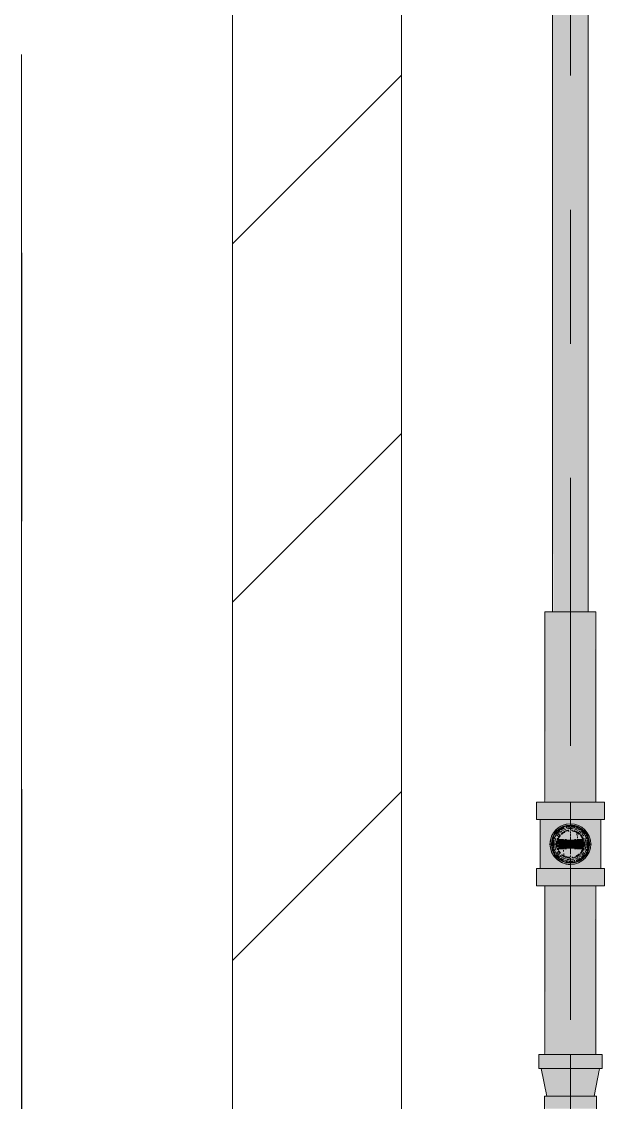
# Model space of a CAD drawing. Header units: millimetres. Extents: x -4000 to 187956, y -58990 to 162485.
# Drawn here: x 98000 to 98690, y 134144 to 135424 of the extents above; entities that cross this region are included whole.
import ezdxf

# ---------------------------------------------------------------- set-up
doc = ezdxf.new("R2010")
doc.units = ezdxf.units.MM
for name, pattern in [('Dash 1_16_', [317.5, 158.75, -158.75]), ('Grid Line', [2222.5, 1270, -317.5, 317.5, -317.5]), ('Grid Line 12_5mm', [2150, 1250, -300, 300, -300])]:
    doc.linetypes.add(name, pattern=pattern)
for name, color, linetype, lineweight in [('A-WALL', 113, 'Continuous', 13), ('A-WALL-PATT', 111, 'Continuous', 13), ('F-SPRN', 3, 'Continuous', 9), ('P-PIPE', 3, 'Continuous', 9), ('P-PIPE-CNTR', 3, 'Continuous', 9), ('S-GRID', 1, 'Continuous', 30)]:
    doc.layers.add(name, color=color, linetype=linetype, lineweight=lineweight)

# ---------------------------------------------------------------- blocks, each defined once
blk = doc.blocks.new('CMF2_NHAXUONG_A_rvt-1-FFS - TANG 1')
at = {"layer": 'A-WALL-PATT', "lineweight": 9}
h = blk.add_hatch(dxfattribs=at)
h.set_pattern_fill('FP_12', color=250, style=0, pattern_type=2)
h.set_pattern_definition([(45, (0, 0), (-212.13203, 212.13203), [])])
h.paths.add_polyline_path([(98449.8, 132002.1), (98449.8, 140900.5), (98249.8, 140900), (98249.8, 132002.1)])
at = {"layer": 'A-WALL', "color": 50, "lineweight": 15}
for p, q in [((98449.8, 132002.1), (98449.8, 140900.5)), ((98249.8, 140700.5), (98249.8, 132202.1))]:
    blk.add_line(p, q, dxfattribs=at)
at = {"layer": 'A-WALL', "color": 35, "lineweight": 15}
for p, q in [((98449.8, 132002.1), (98449.8, 140900)), ((98249.8, 140700.5), (98249.8, 132202.1))]:
    blk.add_line(p, q, dxfattribs=at)
at = {"layer": 'S-GRID', "linetype": 'Grid Line 12_5mm', "lineweight": 9}
blk.add_line((98000, 161185.2), (98000, -16487.4), dxfattribs=at)
blk = doc.blocks.new('Sprinkler_Up - DN20-V234-FFS - TANG 1')
at = {"layer": 'F-SPRN', "transparency": 33554534}
for points in [[(-13.5, 0), (-3.9, 0.7), (-1.7, 2.9), (-1.2, 3.5), (-0.6, 4), (0.6, 4), (1.2, 3.5), (1.7, 2.9), (4.6, 0), (22.2, 0), (18, 13.1), (6.9, 21.2), (-6.9, 21.2), (-18, 13.1), (-22.2, 0)], [(0, -16.7), (4.3, -16.1), (11.8, -11.8), (16.1, -4.3), (16.1, 4.3), (11.8, 11.8), (8.3, 14.4), (0, 16.7), (-4.3, 16.1), (-11.8, 11.8), (-16.1, 4.3), (-16.1, -4.3), (-11.8, -11.8), (-8.3, -14.4)], [(0, -15.6), (7.8, -13.5), (13.5, -7.8), (15.1, -4), (15.1, 4), (13.5, 7.8), (7.8, 13.5), (0, 15.6), (-7.8, 13.5), (-11, 11), (-15.1, 4), (-15.1, -4), (-11, -11), (-7.8, -13.5)], [(0, -21.2), (6.9, -21.2), (18, -13.1), (22.2, 0), (3.9, -0.7), (1.7, -2.9), (1.2, -3.5), (0.6, -4), (-0.6, -4), (-1.2, -3.5), (-1.7, -2.9), (-4.6, 0), (-22.2, 0), (-18, -13.1), (-6.9, -21.2)], [(-10.9, -5.5), (-10.9, 5.4), (-14.5, 5.4), (-14.5, -5.5)], [(-7.7, -5.5), (-7.7, 5.4), (-10.9, 5.4), (-10.9, -5.5)], [(0, -5.5), (0, 5.4), (-7.7, 5.4), (-7.7, -5.5)], [(0, 0), (5.7, 0), (2.9, 4.9), (-2.9, 4.9), (-5.7, 0)], [(2.9, -4.9), (5.7, 0), (-5.7, 0), (-2.9, -4.9)], [(-4.6, 0), (4.6, 0), (0, 4.6)], [(0, -4.6), (4.6, 0), (-4.6, 0)], [(0, -2.6), (1.3, 0), (-1.8, 0)], [(-1.3, 0), (1.8, 0), (0, 2.6)], [(7.7, -5.5), (7.7, 5.4), (0, 5.4), (0, -5.5)], [(10.9, -5.5), (10.9, 5.4), (7.7, 5.4), (7.7, -5.5)], [(14.5, -5.5), (14.5, 5.4), (10.9, 5.4), (10.9, -5.5)]]:
    blk.add_hatch(color=1, dxfattribs=at).paths.add_polyline_path(points)
at = {"layer": 'F-SPRN', "color": 1}
for p, q in [((-11.5, 5.4), (-14.5, 5.4)), ((-14.5, 5.4), (-11.3, 5.4)), ((-14.5, 5.4), (-14.5, 3.7)), ((-14.5, 3.3), (-14.5, 0)), ((-11.5, 5.4), (-11.5, 4)), ((-10.9, 1.9), (-10.9, 3.6)), ((-10.8, 5.4), (-8, 5.4)), ((-8.1, 5.4), (-10.8, 5.4)), ((-8.1, 5.4), (-8.1, 2.8)), ((-8.1, 2.5), (-8.1, 0.7)), ((-7.7, 4.8), (-7.7, 2.7)), ((-7.7, 4.8), (-7.7, 2.7)), ((-7.7, 2.1), (-7.7, 0.5)), ((-7.7, 2.1), (-7.7, 0.5)), ((-6.7, 5.4), (-4.7, 5.4)), ((-5.8, 3.8), (-5.8, 2.2)), ((-2.1, 0), (-2.1, 0)), ((-2.1, 0), (-2.1, -0.1)), ((-0.5, 2), (-0.6, 2)), ((-0.6, 2), (-0.6, 2)), ((0, 2.1), (-0.1, 2.1)), ((2.1, 0), (2.1, 0.1)), ((2.1, 0), (2.1, 0)), ((4.7, 5.4), (6.5, 5.4)), ((7.7, 5.4), (10.8, 5.4)), ((7.7, 5.2), (7.7, 2.7)), ((7.7, 5.2), (7.7, 2.7)), ((7.7, 2.3), (7.7, 0.5)), ((7.7, 2.3), (7.7, 0.5)), ((10.8, 5.4), (8.1, 5.4)), ((8.1, 5.4), (8.1, 2.8)), ((8.1, 2.5), (8.1, 0.4)), ((10.9, 5.4), (14.5, 5.4)), ((10.9, 3.6), (10.9, 0.2)), ((14.5, 5.4), (11.5, 5.4)), ((11.5, 5.4), (11.5, 4)), ((11.5, 3), (11.5, 0.2)), ((14.5, 5.4), (14.5, -5.5)), ((-14.5, -1.3), (-14.5, -3.7)), ((-11.1, -5.5), (-14.5, -5.5)), ((-14.5, -5.5), (-11.5, -5.5)), ((-10.9, -2.6), (-10.9, -1.3)), ((-10.8, -5.5), (-8.1, -5.5)), ((-7.8, -5.5), (-10.8, -5.5)), ((-8.1, -4.2), (-8.1, -5.5)), ((-7.7, -2.7), (-7.7, -4)), ((-7.7, -2.7), (-7.7, -4)), ((-7, -5.5), (-5.8, -5.5)), ((-4.8, -5.5), (-7, -5.5)), ((-5.8, -2.3), (-5.8, -3.8)), ((-2.1, -0.3), (-2, -0.4)), ((-2, -0.4), (-2, -0.5)), ((-2, -0.5), (-2, -0.6)), ((-2, -0.6), (-2, -0.7)), ((-2, -0.7), (-1.9, -0.7)), ((-1.9, -0.7), (-1.9, -0.8)), ((-1.9, -0.8), (-1.9, -0.9)), ((-1.9, -0.9), (-1.8, -1)), ((-1.8, -1), (-1.8, -1.1)), ((-1.8, -1), (-1.8, -1)), ((-1.8, -1.1), (-1.7, -1.2)), ((-1.7, -1.2), (-1.6, -1.3)), ((-1.7, -1.2), (-1.7, -1.2)), ((-1.6, -1.3), (-1.6, -1.4)), ((-1.6, -1.4), (-1.5, -1.4)), ((-1.5, -1.4), (-1.4, -1.5)), ((-1.4, -1.5), (-1.3, -1.6)), ((-1.4, -1.5), (-1.4, -1.5)), ((-1.3, -1.6), (-1.3, -1.7)), ((-1.3, -1.7), (-1.2, -1.7)), ((-1.2, -1.7), (-1.1, -1.7)), ((-1.1, -1.7), (-1.1, -1.8)), ((-1.1, -1.8), (-1, -1.8)), ((-1, -1.8), (-0.9, -1.9)), ((-0.9, -1.9), (-0.8, -1.9)), ((-0.8, -1.9), (-0.7, -2)), ((-0.8, -1.9), (-0.8, -1.9)), ((-0.7, -2), (-0.6, -2)), ((-0.6, -2), (-0.5, -2)), ((-0.5, -2), (-0.4, -2)), ((-0.4, -2), (-0.3, -2.1)), ((-0.4, -2), (-0.4, -2)), ((-0.3, -2.1), (-0.2, -2.1)), ((-0.2, -2.1), (-0.1, -2.1)), ((-0.1, -2.1), (0, -2.1)), ((0, -2.1), (0.1, -2.1)), ((0.1, -2.1), (0.2, -2.1)), ((0.1, -2.1), (0.1, -2.1)), ((0.2, -2.1), (0.3, -2.1)), ((0.3, -2.1), (0.4, -2)), ((0.4, -2), (0.5, -2)), ((0.5, -2), (0.6, -2)), ((0.6, -2), (0.7, -2)), ((0.6, -2), (0.6, -2)), ((0.7, -2), (0.8, -1.9)), ((0.8, -1.9), (0.9, -1.9)), ((0.9, -1.9), (1, -1.8)), ((0.9, -1.9), (0.9, -1.9)), ((1, -1.8), (1.1, -1.8)), ((1.1, -1.8), (1.2, -1.7)), ((1.2, -1.7), (1.3, -1.6)), ((1.2, -1.7), (1.2, -1.7)), ((1.3, -1.6), (1.4, -1.6)), ((1.4, -1.5), (1.5, -1.5)), ((1.4, -1.6), (1.4, -1.5)), ((1.5, -1.4), (1.6, -1.3)), ((1.5, -1.5), (1.5, -1.4)), ((1.6, -1.3), (1.7, -1.2)), ((1.6, -1.3), (1.6, -1.3)), ((1.7, -1.1), (1.8, -1.1)), ((1.7, -1.2), (1.7, -1.1)), ((1.8, -1), (1.9, -0.9)), ((1.8, -1.1), (1.8, -1)), ((1.9, -0.8), (2, -0.7)), ((1.9, -0.8), (1.9, -0.8)), ((1.9, -0.9), (1.9, -0.8)), ((2, -0.4), (2.1, -0.3)), ((2, -0.5), (2, -0.4)), ((2, -0.5), (2, -0.5)), ((2, -0.6), (2, -0.5)), ((2, -0.7), (2, -0.6)), ((2.1, -0.1), (2.1, 0)), ((2.1, -0.2), (2.1, -0.1)), ((2.1, -0.3), (2.1, -0.2)), ((7, -5.5), (4.8, -5.5)), ((5.8, -2.2), (5.8, -3.8)), ((5.8, -5.5), (7, -5.5)), ((7.7, -0.5), (7.7, -2.3)), ((7.7, -0.5), (7.7, -2.3)), ((7.7, -2.7), (7.7, -5.4)), ((7.7, -2.7), (7.7, -5.4)), ((10.8, -5.5), (7.7, -5.5)), ((8.1, -0.4), (8.1, -2.5)), ((8.1, -2.8), (8.1, -5.5)), ((8.1, -5.5), (10.8, -5.5)), ((10.9, -0.2), (10.9, -3.6)), ((14.5, -5.5), (10.9, -5.5)), ((11.5, -0.2), (11.5, -3)), ((11.5, -4), (11.5, -5.5)), ((11.5, -5.5), (14.5, -5.5))]:
    blk.add_line(p, q, dxfattribs=at)
at = {"layer": 'F-SPRN', "color": 1, "flags": 128}
for points in [[(-0.6, 2), (-0.7, 2), (-0.8, 1.9), (-0.9, 1.9), (-0.9, 1.9), (-1, 1.8), (-1.1, 1.8), (-1.2, 1.7), (-1.2, 1.7), (-1.3, 1.6), (-1.4, 1.6), (-1.4, 1.5), (-1.5, 1.5), (-1.5, 1.4), (-1.6, 1.3), (-1.6, 1.3), (-1.7, 1.2), (-1.7, 1.1), (-1.8, 1.1), (-1.8, 1), (-1.9, 0.9), (-1.9, 0.8), (-1.9, 0.8), (-2, 0.7), (-2, 0.6), (-2, 0.5), (-2, 0.5), (-2, 0.4), (-2.1, 0.3), (-2.1, 0.2), (-2.1, 0.1), (-2.1, 0)], [(-0.1, 2.1), (-0.1, 2.1), (-0.2, 2.1), (-0.3, 2.1), (-0.4, 2), (-0.5, 2)], [(2.1, 0.1), (2.1, 0.2), (2.1, 0.2), (2.1, 0.3), (2, 0.4), (2, 0.5), (2, 0.6), (2, 0.7), (1.9, 0.7), (1.9, 0.8), (1.9, 0.9), (1.8, 1), (1.8, 1), (1.8, 1.1), (1.7, 1.2), (1.7, 1.2), (1.6, 1.3), (1.6, 1.4), (1.5, 1.4), (1.4, 1.5), (1.4, 1.5), (1.3, 1.6), (1.3, 1.7), (1.2, 1.7), (1.1, 1.7), (1.1, 1.8), (1, 1.8), (0.9, 1.9), (0.8, 1.9), (0.8, 1.9), (0.7, 2), (0.6, 2), (0.5, 2), (0.4, 2), (0.4, 2), (0.3, 2.1), (0.2, 2.1), (0.1, 2.1), (0, 2.1)], [(-2.1, -0.1), (-2.1, -0.2), (-2.1, -0.2), (-2.1, -0.3)]]:
    blk.add_lwpolyline(points, dxfattribs=at)
at = {"layer": 'F-SPRN', "color": 1}
for radius, start, end in [(22.2, 360, 180), (21.9, 126.6942, 143.2701), (21.9, 108.2621, 125.7507), (16.7, 121.4181, 130.5751), (16.7, 121.4181, 130.5751), (15.6, 120.5262, 133.2078), (15.6, 120.5262, 133.2078), (16.7, 106.5995, 120), (16.7, 106.5995, 120), (15.6, 114.4363, 119.9813), (15.6, 114.4363, 119.9813), (21.9, 99.348, 107.901), (16.7, 96.4143, 105), (16.7, 96.4143, 105), (21.9, 90.145, 98.8503), (15.6, 95.5762, 100.6843), (15.6, 95.5762, 100.6843), (16.7, 83.0684, 90), (16.7, 83.0684, 90), (21.9, 72.5583, 89.4624), (15.6, 75.573, 80.5892), (15.6, 75.573, 80.5892), (15.6, 67.5614, 74.5481), (15.6, 67.5614, 74.5481), (16.7, 60, 75), (16.7, 60, 75), (15.6, 60.0187, 65.5637), (15.6, 60.0187, 65.5637), (21.9, 54.2493, 71.7379), (15.6, 46.7922, 60), (15.6, 46.7922, 60), (16.7, 49.4249, 58.5819), (16.7, 49.4249, 58.5819), (21.9, 36.7299, 53.3058), (21.9, 165.6773, 179.2615), (21.9, 144.7698, 164.8151), (16.7, 167.6802, 180), (16.7, 167.6802, 180), (16.7, 155.3879, 164.9693), (16.7, 155.3879, 164.9693), (15.6, 166.4265, 180), (15.6, 166.4265, 180), (15.6, 150.9409, 165), (15.6, 159.6139, 165), (16.7, 136.7213, 149.931), (16.7, 136.7213, 149.931), (15.6, 150.9409, 156.3845), (15.6, 138.4214, 150), (15.6, 138.4214, 150), (4.63, 155.7832, 180), (4.63, 155.7832, 180), (4.63, 109.0192, 138.2703), (4.63, 109.0192, 138.2703), (2.56, 109.0192, 168.8278), (2.56, 109.0192, 168.8278), (2.04, 109.0192, 180), (4.63, 17.9592, 90), (4.63, 17.9592, 90), (3.81, 57.0577, 90), (2.56, 14.5599, 90), (2.56, 14.5599, 90), (2.04, 10.4703, 90), (3.81, 16.1605, 43.8358), (15.6, 30, 41.5786), (15.6, 30, 41.5786), (16.7, 30, 43.2787), (16.7, 30, 43.2787), (15.6, 23.6155, 29.5646), (15.6, 15, 29.5646), (15.6, 15, 20.3861), (16.7, 15, 24.6121), (16.7, 15, 24.6121), (15.6, 360, 13.6618), (15.6, 0, 13.6618), (16.7, 360, 12.3198), (16.7, 0, 12.3198), (21.9, 15.1849, 35.2302), (21.9, 0.7385, 14.3227), (22.2, 180, 360), (21.9, 180.7385, 194.3227), (21.9, 195.1849, 215.2302), (16.7, 180, 192.3198), (16.7, 180, 192.3198), (16.7, 195.0307, 204.6121), (16.7, 195.0307, 204.6121), (15.6, 181.9082, 193.6618), (15.6, 181.9082, 193.6618), (15.6, 197.3339, 209.5646), (15.6, 197.3339, 209.5646), (16.7, 210.069, 223.2787), (16.7, 210.069, 223.2787), (15.6, 212.5472, 221.5786), (15.6, 212.5472, 221.5786), (16.7, 229.4249, 238.5819), (16.7, 229.4249, 238.5819), (15.6, 233.795, 240), (15.6, 233.795, 240), (4.63, 197.9592, 0), (4.63, 197.9592, 360), (3.81, 196.1605, 360), (2.56, 191.1677, 270), (2.56, 191.1677, 270), (2.04, 190.4703, 270), (2.04, 270, 0), (2.56, 270, 0), (2.56, 270, 360), (15.6, 300, 313.2078), (15.6, 300, 313.2078), (16.7, 301.4181, 310.5751), (16.7, 301.4181, 310.5751), (15.6, 318.4214, 330), (15.6, 318.4214, 330), (16.7, 316.7213, 330), (16.7, 316.7213, 330), (15.6, 330.4354, 345), (15.6, 330.4354, 336.3845), (15.6, 339.6139, 345), (15.6, 346.3382, 360), (15.6, 346.3382, 360), (16.7, 335.3879, 345), (16.7, 335.3879, 345), (16.7, 347.6802, 360), (16.7, 347.6802, 360), (21.9, 324.7698, 344.8151), (21.9, 345.6773, 359.2615), (21.9, 216.7299, 233.3058), (21.9, 234.2493, 251.7379), (16.7, 240, 255), (16.7, 240, 255), (15.6, 240.0187, 254.5481), (15.6, 240.0187, 254.5481), (21.9, 252.5583, 269.4624), (15.6, 255, 267.64), (15.6, 255, 267.64), (16.7, 263.0684, 270), (16.7, 263.0684, 270), (21.9, 270.145, 278.8503), (15.6, 275.5762, 280.6843), (15.6, 275.5762, 280.6843), (16.7, 276.4143, 285), (16.7, 276.4143, 285), (21.9, 279.348, 287.901), (16.7, 286.5995, 300), (16.7, 286.5995, 300), (15.6, 294.4363, 299.9813), (15.6, 294.4363, 299.9813), (21.9, 288.2621, 305.7507), (21.9, 306.6942, 323.2701)]:
    blk.add_arc((0, 0), radius, start, end, dxfattribs=at)
blk = doc.blocks.new('Steel_Transition_Threaded_HoaPhat - Standard-V375-FFS - TANG 1')
at = {"layer": 'P-PIPE', "lineweight": 13, "transparency": 33554534}
h = blk.add_hatch(color=1, dxfattribs=at)
h.paths.add_polyline_path([(98650, 134427.6), (98655.8, 134428.4), (98661.3, 134430.6), (98665.9, 134434.2), (98669.5, 134438.8), (98671.7, 134444.3), (98672.5, 134450.1), (98671.7, 134455.9), (98669.5, 134461.3), (98665.9, 134466), (98661.3, 134469.6), (98655.8, 134471.8), (98650, 134472.6), (98644.2, 134471.8), (98638.8, 134469.6), (98634.1, 134466), (98630.5, 134461.3), (98628.3, 134455.9), (98627.5, 134450.1), (98628.3, 134444.3), (98630.5, 134438.8), (98634.1, 134434.2), (98638.8, 134430.6), (98644.2, 134428.4)])
h.paths.add_polyline_path([(98650, 134430), (98644.8, 134430.7), (98640, 134432.7), (98635.8, 134435.9), (98632.6, 134440), (98630.6, 134444.9), (98629.9, 134450.1), (98630.6, 134455.3), (98632.6, 134460.1), (98635.8, 134464.3), (98640, 134467.5), (98644.8, 134469.5), (98650, 134470.2), (98655.2, 134469.5), (98660.1, 134467.5), (98664.2, 134464.3), (98667.4, 134460.1), (98669.4, 134455.3), (98670.1, 134450.1), (98669.4, 134444.9), (98667.4, 134440), (98664.2, 134435.9), (98660.1, 134432.7), (98655.2, 134430.7)])
for points in [[(98650, 134430), (98650, 134433.7), (98641.8, 134435.9), (98635.8, 134441.9), (98633.6, 134450.1), (98635.8, 134458.3), (98641.8, 134464.3), (98650, 134466.5), (98650, 134470.2), (98644.8, 134469.5), (98640, 134467.5), (98635.8, 134464.3), (98632.6, 134460.1), (98630.6, 134455.3), (98629.9, 134450.1), (98630.6, 134444.9), (98632.6, 134440), (98635.8, 134435.9), (98640, 134432.7), (98644.8, 134430.7)], [(98650, 134430), (98655.2, 134430.7), (98660.1, 134432.7), (98664.2, 134435.9), (98667.4, 134440), (98669.4, 134444.9), (98670.1, 134450.1), (98669.4, 134455.3), (98667.4, 134460.1), (98664.2, 134464.3), (98660.1, 134467.5), (98655.2, 134469.5), (98650, 134470.2), (98650, 134466.5), (98658.2, 134464.3), (98664.2, 134458.3), (98666.4, 134450.1), (98664.2, 134441.9), (98658.2, 134435.9), (98650, 134433.7)], [(98650, 134431.6), (98654.8, 134432.2), (98659.3, 134434.1), (98663.1, 134437), (98666, 134440.8), (98667.9, 134445.3), (98668.5, 134450.1), (98667.9, 134454.9), (98666, 134459.3), (98663.1, 134463.2), (98659.3, 134466.1), (98654.8, 134468), (98650, 134468.6), (98645.2, 134468), (98640.8, 134466.1), (98636.9, 134463.2), (98634, 134459.3), (98632.1, 134454.9), (98631.5, 134450.1), (98632.1, 134445.3), (98634, 134440.8), (98636.9, 134437), (98640.8, 134434.1), (98645.2, 134432.2)]]:
    blk.add_hatch(color=1, dxfattribs=at).paths.add_polyline_path(points)
at = {"layer": 'P-PIPE', "color": 20, "lineweight": 13}
for radius, start, end in [(22.5, 90, 270), (22.5, 90, 270), (20.1, 109.6859, 125.0043), (20.1, 100.9975, 105), (20.1, 90.5246, 98.5089), (22.5, 270, 90), (22.5, 345, 90), (20.1, 75.0607, 87.9279), (20.1, 54.9957, 75), (20.1, 150, 162.7449), (18.5, 157.6232, 165), (18.5, 157.6232, 165), (20.1, 128.8856, 148.1553), (18.5, 136.4297, 150), (18.5, 136.4297, 150), (16.4, 158.0319, 163.506), (16.4, 143.5463, 150), (18.5, 123.4976, 133.2041), (18.5, 123.4976, 133.2041), (16.4, 121.0738, 128.0319), (18.5, 106.819, 120), (18.5, 106.819, 120), (16.4, 113.4045, 120), (16.4, 107.4657, 111.9681), (18.5, 91.4353, 103.2046), (18.5, 91.4353, 103.2046), (16.4, 96.2132, 104.6042), (18.5, 78.0986, 90), (18.5, 78.0986, 90), (18.5, 60, 75), (18.5, 60, 75), (16.4, 66.9681, 72.9388), (16.4, 60.5934, 66.5955), (18.5, 46.7959, 56.5024), (18.5, 46.7959, 56.5024), (20.1, 31.8447, 51.1144), (18.5, 30, 43.5703), (18.5, 30, 43.5703), (18.5, 15, 22.3768), (18.5, 15, 22.3768), (20.1, 17.2551, 30), (20.1, 166.0499, 193.9501), (20.1, 197.2551, 210), (18.5, 166.5939, 193.4061), (18.5, 166.5939, 180), (18.5, 180, 193.4061), (18.5, 195, 202.3768), (18.5, 195, 202.3768), (16.4, 180.8106, 191.4533), (16.4, 168.5467, 175.1607), (22.5, 270, 345), (16.4, 338.0319, 342.8691), (16.4, 351.9681, 0), (16.4, 0, 6.4537), (18.5, 337.6232, 345), (18.5, 337.6232, 345), (20.1, 330, 342.7449), (18.5, 346.5939, 13.4061), (18.5, 0, 13.4061), (18.5, 346.5939, 0), (20.1, 346.0499, 13.9501), (20.1, 211.8447, 225), (18.5, 210, 223.5703), (18.5, 210, 223.5703), (20.1, 225, 231.1144), (16.4, 210.6635, 216.4537), (18.5, 226.7959, 236.5024), (18.5, 226.7959, 236.5024), (20.1, 234.9957, 255), (18.5, 240, 255), (18.5, 240, 255), (16.4, 240, 246.5955), (20.1, 255.0607, 267.9279), (18.5, 258.0986, 270), (18.5, 258.0986, 270), (16.4, 264.1652, 268.506), (18.5, 271.4353, 283.2046), (18.5, 271.4353, 283.2046), (16.4, 276.2132, 283.9063), (20.1, 280.9975, 285), (16.4, 287.4657, 291.9681), (18.5, 286.819, 300), (18.5, 286.819, 300), (16.4, 293.5463, 300), (20.1, 289.6859, 300), (20.1, 300, 305.0043), (18.5, 303.4976, 313.2041), (18.5, 303.4976, 313.2041), (20.1, 308.8856, 328.1553), (18.5, 316.4297, 330), (18.5, 316.4297, 330), (20.1, 270.5246, 278.5089)]:
    blk.add_arc((98650, 134450.1), radius, start, end, dxfattribs=at)

msp = doc.modelspace()

# ---------------------------------------------------------------- block references
at = {"lineweight": 5}
msp.add_blockref('CMF2_NHAXUONG_A_rvt-1-FFS - TANG 1', (0, 0), dxfattribs=at)

# ---------------------------------------------------------------- next in the draw order: hatches: boundary and pattern name
at = {"layer": 'P-PIPE', "lineweight": 5, "transparency": 33554534}
for points in [[(98650, 134725.1), (98650, 136406.5), (98628.9, 136406.5), (98629.6, 134725.1), (98644.5, 134725.1)], [(98650, 134725.1), (98671.1, 134725.1), (98670.4, 136406.5), (98650, 136406.5), (98650, 135076.2)]]:
    msp.add_hatch(color=1, dxfattribs=at).paths.add_polyline_path(points)
at = {"layer": 'P-PIPE', "transparency": 33554534}
for points in [[(98628.7, 134499.7), (98650, 134499.7), (98650, 134725.1), (98619.8, 134725.1), (98620.9, 134499.7), (98623.9, 134499.7)], [(98679.1, 134499.7), (98680.2, 134499.7), (98679.1, 134725.1), (98650, 134725.1), (98650, 134499.7), (98676.1, 134499.7)], [(98621.5, 134479.1), (98650, 134479.1), (98650, 134499.7), (98609.8, 134499.7), (98609.8, 134479.1), (98615.2, 134479.1)], [(98660.4, 134479.1), (98690.2, 134479.1), (98690.2, 134499.7), (98650, 134499.7), (98650, 134479.1)], [(98650, 134421.3), (98650, 134428.9), (98642.6, 134430.3), (98636.3, 134433.9), (98631.7, 134439.4), (98629.2, 134446.3), (98629.2, 134453.8), (98631.7, 134460.7), (98636.4, 134466.2), (98642.6, 134469.9), (98650, 134471.2), (98650, 134479.1), (98614.1, 134479.1), (98614.1, 134421.3), (98647.7, 134421.3)], [(98650, 134426), (98656.2, 134426.8), (98662.1, 134429.2), (98667.1, 134433), (98670.9, 134438), (98673.3, 134443.8), (98674.1, 134450.1), (98673.3, 134456.3), (98670.9, 134462.1), (98667.1, 134467.1), (98662.1, 134471), (98656.2, 134473.4), (98650, 134474.2), (98643.8, 134473.4), (98637.9, 134471), (98633, 134467.1), (98629.1, 134462.1), (98626.7, 134456.3), (98625.9, 134450.1), (98626.7, 134443.8), (98629.1, 134438), (98633, 134433), (98637.9, 134429.2), (98643.8, 134426.8)], [(98681.1, 134421.3), (98685.9, 134421.3), (98685.9, 134479.1), (98650, 134479.1), (98650, 134471.2), (98657.4, 134469.9), (98663.7, 134466.2), (98668.3, 134460.7), (98670.8, 134453.8), (98670.8, 134446.3), (98668.3, 134439.4), (98663.7, 134433.9), (98657.4, 134430.3), (98650, 134428.9), (98650, 134421.3), (98675.4, 134421.3)], [(98641.7, 134435.6), (98642.8, 134437.6), (98641.7, 134441.7), (98642.8, 134445.9), (98645.8, 134449), (98657.2, 134454.3), (98658.4, 134458.4), (98657.2, 134462.6), (98655.9, 134464.3), (98650, 134466.8), (98641.7, 134464.6), (98635.5, 134458.4), (98633.3, 134450.1), (98635.5, 134441.7), (98638.2, 134438.3)], [(98650, 134433.4), (98658.4, 134435.6), (98661.8, 134438.3), (98666.1, 134445.8), (98666.1, 134454.4), (98661.8, 134461.9), (98658.4, 134464.6), (98650, 134466.8), (98645.7, 134466.2), (98638.2, 134461.9), (98633.9, 134454.4), (98633.9, 134445.8), (98638.2, 134438.3), (98641.7, 134435.6)], [(98650, 134400.6), (98650, 134421.3), (98609.8, 134421.3), (98609.8, 134400.6), (98639.6, 134400.6)], [(98650, 134400.6), (98690.2, 134400.6), (98690.2, 134421.3), (98650, 134421.3), (98650, 134419.2)], [(98634.9, 134201.1), (98650, 134201.1), (98650, 134400.6), (98619.8, 134400.6), (98620.9, 134201.1), (98628.7, 134201.1)], [(98650, 134201.1), (98680.2, 134201.1), (98679.1, 134400.6), (98650, 134400.6), (98650, 134346.2)], [(98676.6, 134184.3), (98687.7, 134184.3), (98687.7, 134201.1), (98612.4, 134201.1), (98612.4, 134184.3), (98668.8, 134184.3)], [(98674.3, 134151.7), (98678.1, 134151.7), (98683.4, 134184.3), (98615.5, 134184.3), (98622.9, 134151.7), (98669.9, 134151.7)], [(98680.8, 134136.8), (98679.8, 134151.7), (98619.2, 134151.7), (98620.3, 134136.8), (98679.8, 134136.8)]]:
    msp.add_hatch(color=1, dxfattribs=at).paths.add_polyline_path(points)

# ---------------------------------------------------------------- next in the draw order: linework, layer by layer
at = {"layer": 'P-PIPE', "color": 20, "lineweight": 13}
for p, q in [((98628.9, 136406.5), (98628.9, 134725.1)), ((98671.1, 134725.1), (98671.1, 136406.5)), ((98619.8, 134725.1), (98619.8, 134499.7)), ((98680.2, 134725.1), (98619.8, 134725.1)), ((98680.2, 134499.7), (98680.2, 134725.1)), ((98609.8, 134499.7), (98609.8, 134479.1)), ((98619.6, 134499.7), (98609.8, 134499.7)), ((98650, 134499.7), (98609.8, 134499.7)), ((98619.8, 134499.7), (98620.9, 134499.7)), ((98621.4, 134499.7), (98678.6, 134499.7)), ((98629.9, 134499.7), (98621.5, 134499.7)), ((98639.6, 134499.7), (98629.9, 134499.7)), ((98650, 134499.7), (98639.6, 134499.7)), ((98660.4, 134499.7), (98650, 134499.7)), ((98690.2, 134499.7), (98650, 134499.7)), ((98670.1, 134499.7), (98660.4, 134499.7)), ((98678.5, 134499.7), (98670.1, 134499.7)), ((98679.1, 134499.7), (98680.2, 134499.7)), ((98690.2, 134499.7), (98680.4, 134499.7)), ((98690.2, 134479.1), (98690.2, 134499.7)), ((98609.8, 134479.1), (98611.1, 134479.1)), ((98609.8, 134479.1), (98650, 134479.1)), ((98611.1, 134479.1), (98613.9, 134479.1)), ((98614.1, 134479.1), (98614.1, 134421.3)), ((98615.3, 134479.1), (98621.5, 134479.1)), ((98618.9, 134479.1), (98615.3, 134479.1)), ((98639.5, 134479.1), (98615.3, 134479.1)), ((98624.6, 134479.1), (98618.9, 134479.1)), ((98621.5, 134479.1), (98624.4, 134479.1)), ((98632.1, 134479.1), (98624.6, 134479.1)), ((98625.2, 134479.1), (98629.9, 134479.1)), ((98629.9, 134479.1), (98639.6, 134479.1)), ((98639.5, 134479.1), (98632.1, 134479.1)), ((98640.7, 134479.1), (98650, 134479.1)), ((98650, 134479.1), (98640.7, 134479.1)), ((98650, 134479.1), (98640.7, 134479.1)), ((98650, 134479.1), (98659.3, 134479.1)), ((98650, 134479.1), (98690.2, 134479.1)), ((98659.3, 134479.1), (98650, 134479.1)), ((98659.3, 134479.1), (98650, 134479.1)), ((98660.4, 134479.1), (98670.1, 134479.1)), ((98668, 134479.1), (98660.5, 134479.1)), ((98684.7, 134479.1), (98660.5, 134479.1)), ((98675.4, 134479.1), (98668, 134479.1)), ((98670.1, 134479.1), (98678.5, 134479.1)), ((98681.1, 134479.1), (98675.4, 134479.1)), ((98678.5, 134479.1), (98684.7, 134479.1)), ((98684.7, 134479.1), (98681.1, 134479.1)), ((98685.9, 134421.3), (98685.9, 134479.1)), ((98686.1, 134479.1), (98690.2, 134479.1)), ((98609.8, 134421.3), (98609.8, 134400.6)), ((98613.9, 134421.3), (98609.8, 134421.3)), ((98650, 134421.3), (98609.8, 134421.3)), ((98621.5, 134421.3), (98615.3, 134421.3)), ((98615.3, 134421.3), (98618.9, 134421.3)), ((98615.3, 134421.3), (98639.5, 134421.3)), ((98618.9, 134421.3), (98624.6, 134421.3)), ((98624.4, 134421.3), (98621.5, 134421.3)), ((98624.6, 134421.3), (98632.1, 134421.3)), ((98629.9, 134421.3), (98625.2, 134421.3)), ((98639.6, 134421.3), (98629.9, 134421.3)), ((98632.1, 134421.3), (98639.5, 134421.3)), ((98650, 134421.3), (98640.7, 134421.3)), ((98640.7, 134421.3), (98650, 134421.3)), ((98640.7, 134421.3), (98650, 134421.3)), ((98659.3, 134421.3), (98650, 134421.3)), ((98690.2, 134421.3), (98650, 134421.3)), ((98650, 134421.3), (98659.3, 134421.3)), ((98650, 134421.3), (98659.3, 134421.3)), ((98670.1, 134421.3), (98660.4, 134421.3)), ((98660.5, 134421.3), (98668, 134421.3)), ((98660.5, 134421.3), (98684.7, 134421.3)), ((98668, 134421.3), (98675.4, 134421.3)), ((98678.5, 134421.3), (98670.1, 134421.3)), ((98675.4, 134421.3), (98681.1, 134421.3)), ((98684.7, 134421.3), (98678.5, 134421.3)), ((98681.1, 134421.3), (98684.7, 134421.3)), ((98690.2, 134421.3), (98686.1, 134421.3)), ((98690.2, 134400.6), (98690.2, 134421.3)), ((98609.8, 134400.6), (98619.6, 134400.6)), ((98609.8, 134400.6), (98650, 134400.6)), ((98619.8, 134400.6), (98619.8, 134201.1)), ((98620.9, 134400.6), (98619.8, 134400.6)), ((98678.6, 134400.6), (98621.4, 134400.6)), ((98621.5, 134400.6), (98629.9, 134400.6)), ((98629.9, 134400.6), (98639.6, 134400.6)), ((98639.6, 134400.6), (98650, 134400.6)), ((98650, 134400.6), (98660.4, 134400.6)), ((98650, 134400.6), (98690.2, 134400.6)), ((98660.4, 134400.6), (98670.1, 134400.6)), ((98670.1, 134400.6), (98678.5, 134400.6)), ((98680.2, 134400.6), (98679.1, 134400.6)), ((98680.2, 134201.1), (98680.2, 134400.6)), ((98680.4, 134400.6), (98690.2, 134400.6)), ((98612.4, 134201.1), (98612.4, 134184.3)), ((98687.7, 134201.1), (98612.4, 134201.1)), ((98619.6, 134201.1), (98612.4, 134201.1)), ((98619.8, 134201.1), (98623.2, 134201.1)), ((98623.4, 134201.1), (98620.6, 134201.1)), ((98631.2, 134201.1), (98623.8, 134201.1)), ((98623.9, 134201.1), (98676.1, 134201.1)), ((98640.3, 134201.1), (98631.2, 134201.1)), ((98650, 134201.1), (98640.3, 134201.1)), ((98659.7, 134201.1), (98650, 134201.1)), ((98668.8, 134201.1), (98659.7, 134201.1)), ((98676.2, 134201.1), (98668.8, 134201.1)), ((98679.4, 134201.1), (98676.6, 134201.1)), ((98676.8, 134201.1), (98680.2, 134201.1)), ((98687.7, 134201.1), (98680.4, 134201.1)), ((98687.7, 134184.3), (98687.7, 134201.1)), ((98612.4, 134184.3), (98615.2, 134184.3)), ((98612.4, 134184.3), (98687.7, 134184.3)), ((98615.2, 134184.3), (98616.4, 134184.3)), ((98615.5, 134184.3), (98621.9, 134151.7)), ((98617.4, 134184.3), (98623.4, 134184.3)), ((98623.4, 134184.3), (98625.2, 134184.3)), ((98625.4, 134184.3), (98631.2, 134184.3)), ((98631.2, 134184.3), (98640.3, 134184.3)), ((98641, 134184.3), (98650, 134184.3)), ((98650, 134184.3), (98659, 134184.3)), ((98659.7, 134184.3), (98668.8, 134184.3)), ((98668.8, 134184.3), (98676.6, 134184.3)), ((98676.6, 134184.3), (98682.6, 134184.3)), ((98678.1, 134151.7), (98684.5, 134184.3)), ((98683.6, 134184.3), (98684.8, 134184.3)), ((98684.8, 134184.3), (98687.7, 134184.3)), ((98619.2, 134151.7), (98619.2, 134136.8)), ((98680.8, 134151.7), (98619.2, 134151.7)), ((98620.3, 134151.7), (98619.2, 134151.7)), ((98621.7, 134151.7), (98620.3, 134151.7)), ((98625.2, 134151.7), (98623.3, 134151.7)), ((98628.2, 134151.7), (98625.5, 134151.7)), ((98634.6, 134151.7), (98628.2, 134151.7)), ((98642, 134151.7), (98634.6, 134151.7)), ((98650, 134151.7), (98642.7, 134151.7)), ((98657.3, 134151.7), (98650, 134151.7)), ((98665.4, 134151.7), (98658, 134151.7)), ((98671.8, 134151.7), (98665.4, 134151.7)), ((98676.7, 134151.7), (98671.8, 134151.7)), ((98680.8, 134151.7), (98678.3, 134151.7)), ((98680.8, 134136.8), (98680.8, 134151.7))]:
    msp.add_line(p, q, dxfattribs=at)
for radius, start, end in [(24.1, 90, 270), (24.1, 90, 165), (21.1, 111.9789, 125.8689), (21.1, 99.731, 105), (21.1, 90, 96.9789), (24.1, 270, 90), (24.1, 270, 90), (21.1, 75, 87.7707), (21.1, 62.2293, 71.1321), (24.1, 165, 270), (21.1, 156.9789, 165), (21.1, 141.9789, 146.1637), (21.1, 137.2293, 141.8404), (21.1, 126.9789, 135), (21.1, 54.1311, 60), (21.1, 38.1596, 53.0211), (21.1, 33.8363, 38.0211), (21.1, 25.3987, 30), (21.1, 15, 23.0211), (21.1, 171.9789, 177.9758), (21.1, 182.0242, 186.9789), (21.1, 165.7378, 171.9292), (21.1, 189.3488, 194.2622), (21.1, 195, 201.9789), (21.1, 338.0211, 345), (21.1, 345.7378, 357.9758), (21.1, 2.2548, 12.7707), (21.1, 205.3987, 210), (21.1, 218.1596, 231.9789), (21.1, 234.4236, 245.5764), (21.1, 288.8679, 297.7452), (21.1, 300, 305.8689), (21.1, 308.0211, 321.8404), (21.1, 330, 334.6013), (21.1, 255, 260.6512), (21.1, 264.9275, 270), (21.1, 270, 278.0211), (21.1, 279.731, 285)]:
    msp.add_arc((98650, 134450.1), radius, start, end, dxfattribs=at)
at = {"layer": 'P-PIPE', "color": 1}
for centre, radius, start, end in [((98650, 134450.1), 16.7, 157.579, 164.2722), ((98650, 134458.4), 8.35, 69.0027, 79.2369), ((98650, 134458.4), 8.35, 50.2727, 60.5692), ((98650, 134458.4), 8.35, 20.1285, 29.0413), ((98650, 134458.4), 8.35, 8.0385, 17.9918), ((98650, 134458.4), 8.35, 352.2824, 1.6717), ((98650, 134450.1), 16.7, 46.0317, 57.203), ((98650, 134450.1), 16.7, 32.3031, 45.2846), ((98650, 134450.1), 16.7, 23.314, 31.0974), ((98650, 134450.1), 16.7, 16.9375, 22.421), ((98650, 134450.1), 16.7, 170.1108, 177.203), ((98650, 134450.1), 16.7, 182.797, 189.8892), ((98650, 134450.1), 16.7, 190.2154, 195.2487), ((98650, 134441.7), 8.35, 131.0366, 150), ((98650, 134441.7), 8.35, 115.6806, 125.5287), ((98650, 134441.7), 8.35, 100.6842, 111.8703), ((98650, 134441.7), 8.35, 90, 100.6842), ((98650, 134458.4), 8.35, 270, 280.6842), ((98650, 134458.4), 8.35, 316.3183, 330), ((98650, 134450.1), 16.7, 328.9026, 336.686), ((98650, 134450.1), 16.7, 337.2636, 343.0625), ((98650, 134450.1), 16.7, 350.1108, 355.6907), ((98650, 134450.1), 16.7, 231.8726, 237.203), ((98650, 134441.7), 8.35, 172.0327, 181.5407), ((98650, 134441.7), 8.35, 199.9004, 209.0413), ((98650, 134450.1), 16.7, 254.7154, 259.6727), ((98650, 134441.7), 8.35, 249.0027, 259.2369), ((98650, 134450.1), 16.7, 264.6626, 270), ((98650, 134450.1), 16.7, 308.1274, 313.9683), ((98650, 134450.1), 16.7, 314.7154, 320.6908)]:
    msp.add_arc(centre, radius, start, end, dxfattribs=at)
at = {"layer": 'P-PIPE-CNTR', "color": 1, "linetype": 'Dash 1_16_'}
for p, q in [((98650, 134725.1), (98650, 136406.5)), ((98650, 134725.1), (98650, 136406.5)), ((98650, 134725.1), (98650, 134499.7)), ((98650, 134725.1), (98650, 134499.7)), ((98650, 134472.6), (98650, 134475.1)), ((98650, 134471.2), (98650, 134472.6)), ((98650, 134468.6), (98650, 134470.2)), ((98650, 134466.8), (98650, 134468.6)), ((98650, 134463.6), (98650, 134465.2)), ((98650, 134459.8), (98650, 134462.6)), ((98650, 134455.5), (98650, 134459.1)), ((98625, 134450.1), (98627.5, 134450.1)), ((98627.8, 134450.1), (98631.5, 134450.1)), ((98631.5, 134450.1), (98633.3, 134450.1)), ((98636.9, 134450.1), (98638.6, 134450.1)), ((98639.1, 134450.1), (98640.4, 134450.1)), ((98640.4, 134450.1), (98642.3, 134450.1)), ((98645.4, 134450.1), (98647.6, 134450.1)), ((98648.7, 134450.1), (98650, 134450.1)), ((98650, 134452.6), (98650, 134454.3)), ((98650, 134450.1), (98650, 134452.1)), ((98650, 134448), (98650, 134450.1)), ((98650, 134450.1), (98651.3, 134450.1)), ((98650, 134445.9), (98650, 134447.5)), ((98650, 134441.1), (98650, 134444.6)), ((98652.4, 134450.1), (98654.6, 134450.1)), ((98655.7, 134450.1), (98663.5, 134450.1)), ((98666.4, 134450.1), (98667.9, 134450.1)), ((98668.5, 134450.1), (98672.2, 134450.1)), ((98672.5, 134450.1), (98675, 134450.1)), ((98650, 134438.1), (98650, 134440.4)), ((98650, 134435), (98650, 134436.5)), ((98650, 134431.6), (98650, 134433.4)), ((98650, 134430), (98650, 134431.6)), ((98650, 134427.6), (98650, 134428.9)), ((98650, 134425.1), (98650, 134427.6)), ((98650, 134400.6), (98650, 134201.1)), ((98650, 134400.6), (98650, 134201.1))]:
    msp.add_line(p, q, dxfattribs=at)
at = {"layer": 'P-PIPE-CNTR', "color": 20, "lineweight": 13}
for p, q in [((98650, 134474.2), (98650, 134499.7)), ((98650, 134471.2), (98650, 134472.6)), ((98650, 134468.6), (98650, 134470.2)), ((98650, 134466.8), (98650, 134468.6)), ((98650, 134463.6), (98650, 134465.2)), ((98650, 134459.8), (98650, 134462.6)), ((98650, 134456.5), (98650, 134459.1)), ((98650, 134452.6), (98650, 134454.3)), ((98650, 134450.1), (98650, 134452.1)), ((98650, 134448), (98650, 134450.1)), ((98650, 134445.9), (98650, 134447.5)), ((98650, 134441.3), (98650, 134444.6)), ((98650, 134438.1), (98650, 134440.4)), ((98650, 134435), (98650, 134436.5)), ((98650, 134431.6), (98650, 134433.4)), ((98650, 134430), (98650, 134431.6)), ((98650, 134427.6), (98650, 134428.9)), ((98650, 134426), (98650, 134427.6)), ((98650, 134400.6), (98650, 134426)), ((98650, 134201.1), (98650, 134136.8))]:
    msp.add_line(p, q, dxfattribs=at)
at = {"layer": 'S-GRID', "linetype": 'Grid Line'}
msp.add_line((98000, 161185.2), (98000, -16487.4), dxfattribs=at)

# ---------------------------------------------------------------- next in the draw order: block references
at = {"layer": 'F-SPRN', "color": 1}
msp.add_blockref('Sprinkler_Up - DN20-V234-FFS - TANG 1', (98650, 134450.1), dxfattribs=at)
at = {"layer": 'P-PIPE', "color": 20, "lineweight": 13}
msp.add_blockref('Steel_Transition_Threaded_HoaPhat - Standard-V375-FFS - TANG 1', (0, 0), dxfattribs=at)

doc.saveas('drawing.dxf')
